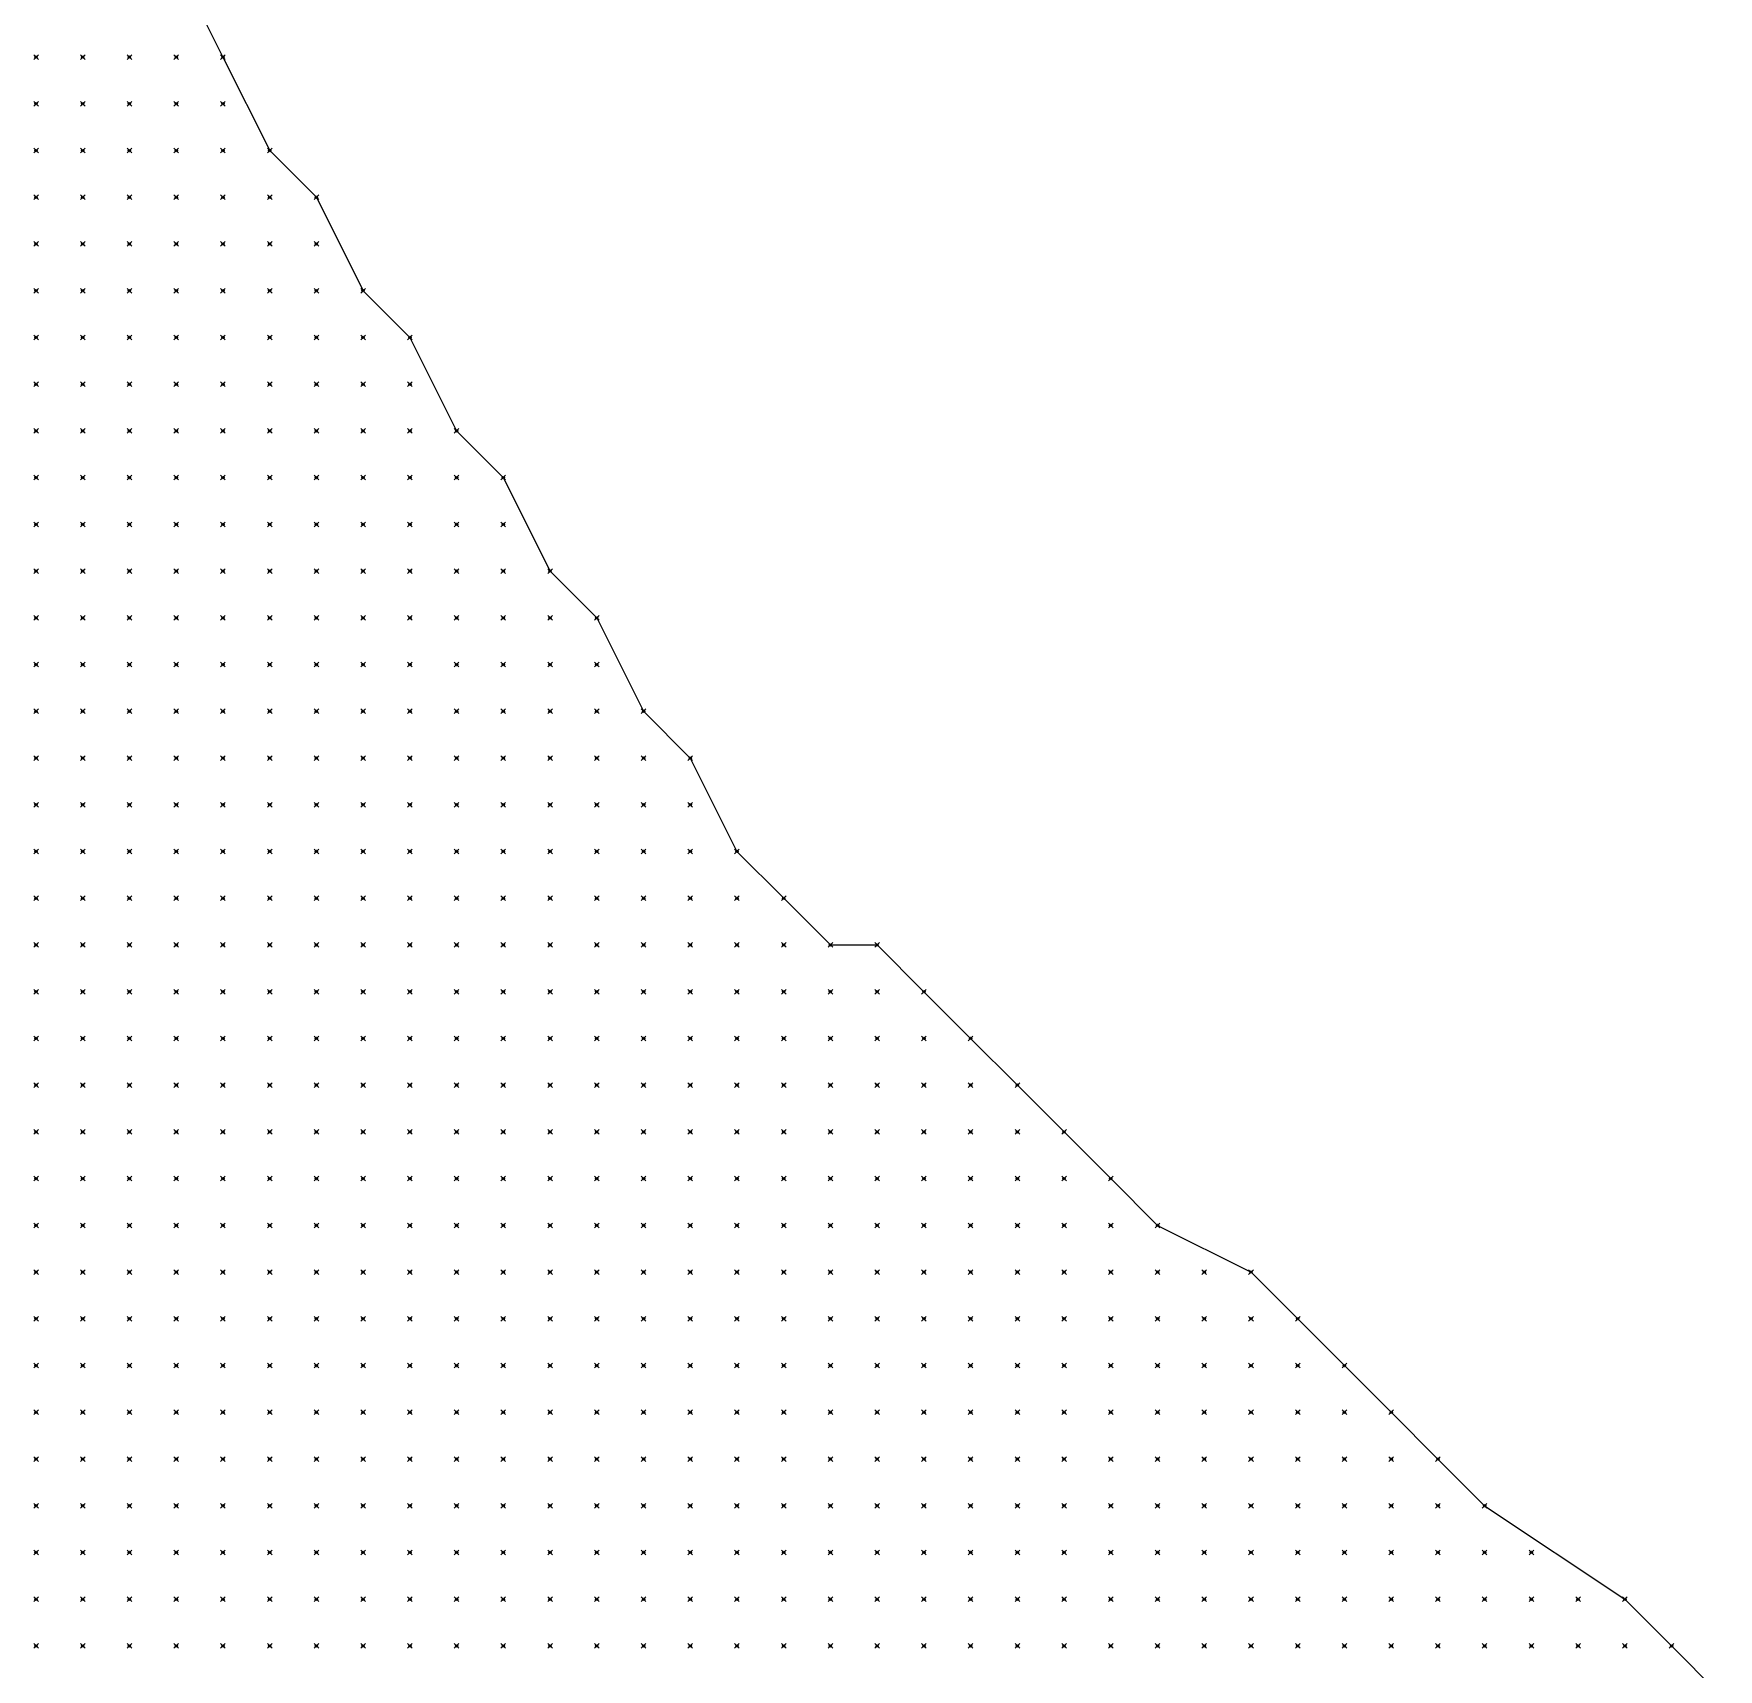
# Model space of a CAD drawing. Header units: metres. Extents: x 441556 to 446409, y 432338 to 461058.
# Drawn here: x 443310.2 to 443418.3, y 446877.5 to 446982.5 of the extents above; entities that cross this region are included whole.
import ezdxf

# ---------------------------------------------------------------- set-up
doc = ezdxf.new("R2010")
doc.units = ezdxf.units.M
doc.header["$MEASUREMENT"] = 0
doc.header["$PDMODE"] = 35
doc.header["$PDSIZE"] = 0.15
doc.layers.add('DTM-INT_YP', color=121, linetype='Continuous')
doc.layers.add('DTM-NOK-RevN_POINTS', color=91, linetype='Continuous')

msp = doc.modelspace()

# ---------------------------------------------------------------- linework, layer by layer
at = {"layer": 'DTM-INT_YP'}
msp.add_polyline3d([(443319.325, 446987.019, 347.95), (443322.324, 446981.021, 348.164), (443325.324, 446975.022, 348.17), (443328.323, 446972.023, 348.162), (443331.322, 446966.024, 348.097), (443334.322, 446963.024, 348.14), (443337.321, 446957.026, 348.178), (443340.32, 446954.026, 348.007), (443343.32, 446948.028, 348.261), (443346.319, 446945.028, 348.267), (443349.318, 446939.03, 348.303), (443352.318, 446936.03, 348.286), (443355.317, 446930.032, 348.377), (443358.317, 446927.032, 348.331), (443361.316, 446924.033, 348.327), (443364.315, 446924.033, 348.287), (443367.315, 446921.033, 348.242), (443370.314, 446918.034, 348.21), (443373.313, 446915.035, 348.168), (443376.313, 446912.035, 348.18), (443379.312, 446909.036, 347.983), (443382.311, 446906.037, 348.151), (443388.31, 446903.037, 347.603), (443391.309, 446900.038, 347.53), (443394.309, 446897.039, 347.472), (443397.308, 446894.039, 347.503), (443400.308, 446891.04, 347.52), (443403.307, 446888.04, 347.472), (443412.305, 446882.042, 347.697), (443415.304, 446879.042, 347.733), (443418.304, 446876.043, 347.788)], dxfattribs=at)
at = {"layer": 'DTM-NOK-RevN_POINTS'}
for p in [(443310.327, 446981.021, 349.289), (443313.326, 446981.021, 348.033), (443316.325, 446981.021, 348.171), (443319.325, 446981.021, 348.215), (443322.324, 446981.021, 348.164), (443310.327, 446978.021, 350.283), (443313.326, 446978.021, 348.594), (443316.325, 446978.021, 348.038), (443319.325, 446978.021, 348.357), (443322.324, 446978.021, 348.268), (443310.327, 446975.022, 351.356), (443313.326, 446975.022, 349.626), (443316.325, 446975.022, 348.348), (443319.325, 446975.022, 348.322), (443322.324, 446975.022, 348.241), (443325.324, 446975.022, 348.17), (443310.327, 446972.023, 352.409), (443313.326, 446972.023, 350.817), (443316.325, 446972.023, 349.144), (443319.325, 446972.023, 348.222), (443322.324, 446972.023, 348.291), (443325.324, 446972.023, 348.167), (443328.323, 446972.023, 348.162), (443310.327, 446969.023, 353.831), (443313.326, 446969.023, 351.849), (443316.325, 446969.023, 350.179), (443319.325, 446969.023, 348.466), (443322.324, 446969.023, 348.148), (443325.324, 446969.023, 348.232), (443328.323, 446969.023, 348.122), (443310.327, 446966.024, 355.259), (443313.326, 446966.024, 353.17), (443316.325, 446966.024, 351.111), (443319.325, 446966.024, 349.455), (443322.324, 446966.024, 348.14), (443325.324, 446966.024, 348.18), (443328.323, 446966.024, 348.26), (443331.322, 446966.024, 348.097), (443310.327, 446963.024, 356.673), (443313.326, 446963.024, 354.646), (443316.325, 446963.024, 352.268), (443319.325, 446963.024, 350.569), (443322.324, 446963.024, 349.054), (443325.324, 446963.024, 348.113), (443328.323, 446963.024, 348.335), (443331.322, 446963.024, 348.238), (443334.322, 446963.024, 348.14), (443310.327, 446960.025, 358.555), (443313.326, 446960.025, 356.159), (443316.325, 446960.025, 353.671), (443319.325, 446960.025, 351.739), (443322.324, 446960.025, 350.15), (443325.324, 446960.025, 348.598), (443328.323, 446960.025, 348.023), (443331.322, 446960.025, 348.293), (443334.322, 446960.025, 348.018), (443310.327, 446957.026, 359.842), (443313.326, 446957.026, 357.495), (443316.325, 446957.026, 355.138), (443319.325, 446957.026, 352.913), (443322.324, 446957.026, 351.034), (443325.324, 446957.026, 349.431), (443328.323, 446957.026, 348.284), (443331.322, 446957.026, 348.135), (443334.322, 446957.026, 348.272), (443337.321, 446957.026, 348.178), (443310.327, 446954.026, 361.375), (443313.326, 446954.026, 359), (443316.325, 446954.026, 356.723), (443319.325, 446954.026, 354.12), (443322.324, 446954.026, 351.995), (443325.324, 446954.026, 350.389), (443328.323, 446954.026, 348.962), (443331.322, 446954.026, 348.183), (443334.322, 446954.026, 348.369), (443337.321, 446954.026, 348.241), (443340.32, 446954.026, 348.007), (443310.327, 446951.027, 363.122), (443313.326, 446951.027, 361.101), (443316.325, 446951.027, 358.413), (443319.325, 446951.027, 355.804), (443322.324, 446951.027, 353.43), (443325.324, 446951.027, 351.505), (443328.323, 446951.027, 350.164), (443331.322, 446951.027, 348.796), (443334.322, 446951.027, 347.969), (443337.321, 446951.027, 348.303), (443340.32, 446951.027, 348.252), (443310.327, 446948.028, 364.867), (443313.326, 446948.028, 362.803), (443316.325, 446948.028, 360.025), (443319.325, 446948.028, 357.494), (443322.324, 446948.028, 354.979), (443325.324, 446948.028, 352.686), (443328.323, 446948.028, 351.019), (443331.322, 446948.028, 349.59), (443334.322, 446948.028, 348.32), (443337.321, 446948.028, 348.184), (443340.32, 446948.028, 348.361), (443343.32, 446948.028, 348.261), (443310.327, 446945.028, 365.979), (443313.326, 446945.028, 364.367), (443316.325, 446945.028, 361.793), (443319.325, 446945.028, 359.466), (443322.324, 446945.028, 356.654), (443325.324, 446945.028, 354.003), (443328.323, 446945.028, 352.257), (443331.322, 446945.028, 350.93), (443334.322, 446945.028, 349.355), (443337.321, 446945.028, 348.249), (443340.32, 446945.028, 348.345), (443343.32, 446945.028, 348.377), (443346.319, 446945.028, 348.267), (443310.327, 446942.029, 366.773), (443313.326, 446942.029, 366.1), (443316.325, 446942.029, 363.63), (443319.325, 446942.029, 361.242), (443322.324, 446942.029, 357.942), (443325.324, 446942.029, 355.52), (443328.323, 446942.029, 353.688), (443331.322, 446942.029, 351.975), (443334.322, 446942.029, 350.492), (443337.321, 446942.029, 349.11), (443340.32, 446942.029, 348.279), (443343.32, 446942.029, 348.429), (443346.319, 446942.029, 348.375), (443310.327, 446939.03, 367.174), (443313.326, 446939.03, 366.908), (443316.325, 446939.03, 365.257), (443319.325, 446939.03, 362.454), (443322.324, 446939.03, 359.912), (443325.324, 446939.03, 357.175), (443328.323, 446939.03, 355.193), (443331.322, 446939.03, 353.179), (443334.322, 446939.03, 351.406), (443337.321, 446939.03, 350.113), (443340.32, 446939.03, 348.588), (443343.32, 446939.03, 348.199), (443346.319, 446939.03, 348.375), (443349.318, 446939.03, 348.303), (443310.327, 446936.03, 367.737), (443313.326, 446936.03, 367.432), (443316.325, 446936.03, 366.486), (443319.325, 446936.03, 364.131), (443322.324, 446936.03, 361.479), (443325.324, 446936.03, 358.966), (443328.323, 446936.03, 356.813), (443331.322, 446936.03, 354.66), (443334.322, 446936.03, 352.77), (443337.321, 446936.03, 351.17), (443340.32, 446936.03, 349.831), (443343.32, 446936.03, 348.439), (443346.319, 446936.03, 348.141), (443349.318, 446936.03, 348.431), (443352.318, 446936.03, 348.286), (443310.327, 446933.031, 368.49), (443313.326, 446933.031, 368.034), (443316.325, 446933.031, 367.467), (443319.325, 446933.031, 365.884), (443322.324, 446933.031, 363.066), (443325.324, 446933.031, 360.841), (443328.323, 446933.031, 358.322), (443331.322, 446933.031, 356.113), (443334.322, 446933.031, 354.094), (443337.321, 446933.031, 352.234), (443340.32, 446933.031, 351.057), (443343.32, 446933.031, 349.535), (443346.319, 446933.031, 348.249), (443349.318, 446933.031, 348.267), (443352.318, 446933.031, 348.377), (443310.327, 446930.032, 369.08), (443313.326, 446930.032, 368.533), (443316.325, 446930.032, 368.042), (443319.325, 446930.032, 367.302), (443322.324, 446930.032, 365.105), (443325.324, 446930.032, 362.806), (443328.323, 446930.032, 360.109), (443331.322, 446930.032, 357.809), (443334.322, 446930.032, 355.764), (443337.321, 446930.032, 353.961), (443340.32, 446930.032, 352.187), (443343.32, 446930.032, 350.492), (443346.319, 446930.032, 349.384), (443349.318, 446930.032, 348.282), (443352.318, 446930.032, 348.288), (443355.317, 446930.032, 348.377), (443310.327, 446927.032, 369.524), (443313.326, 446927.032, 369.087), (443316.325, 446927.032, 368.64), (443319.325, 446927.032, 368.165), (443322.324, 446927.032, 366.973), (443325.324, 446927.032, 364.076), (443328.323, 446927.032, 361.707), (443331.322, 446927.032, 359.102), (443334.322, 446927.032, 357.02), (443337.321, 446927.032, 355.272), (443340.32, 446927.032, 353.291), (443343.32, 446927.032, 351.938), (443346.319, 446927.032, 350.786), (443349.318, 446927.032, 348.925), (443352.318, 446927.032, 348.189), (443355.317, 446927.032, 348.376), (443358.317, 446927.032, 348.331), (443310.327, 446924.033, 370.012), (443313.326, 446924.033, 369.725), (443316.325, 446924.033, 369.296), (443319.325, 446924.033, 368.808), (443322.324, 446924.033, 368.153), (443325.324, 446924.033, 366.015), (443328.323, 446924.033, 363.672), (443331.322, 446924.033, 361.061), (443334.322, 446924.033, 358.865), (443337.321, 446924.033, 356.796), (443340.32, 446924.033, 355.121), (443343.32, 446924.033, 353.682), (443346.319, 446924.033, 352.279), (443349.318, 446924.033, 350.219), (443352.318, 446924.033, 348.824), (443355.317, 446924.033, 348.079), (443358.317, 446924.033, 348.318), (443361.316, 446924.033, 348.327), (443364.315, 446924.033, 348.287), (443310.327, 446921.033, 370.457), (443313.326, 446921.033, 370.39), (443316.325, 446921.033, 370.021), (443319.325, 446921.033, 369.483), (443322.324, 446921.033, 368.96), (443325.324, 446921.033, 367.813), (443328.323, 446921.033, 365.323), (443331.322, 446921.033, 362.924), (443334.322, 446921.033, 361.037), (443337.321, 446921.033, 358.514), (443340.32, 446921.033, 356.708), (443343.32, 446921.033, 354.977), (443346.319, 446921.033, 353.252), (443349.318, 446921.033, 351.66), (443352.318, 446921.033, 349.952), (443355.317, 446921.033, 348.672), (443358.317, 446921.033, 348.09), (443361.316, 446921.033, 348.469), (443364.315, 446921.033, 348.351), (443367.315, 446921.033, 348.242), (443310.327, 446918.034, 370.938), (443313.326, 446918.034, 370.925), (443316.325, 446918.034, 370.744), (443319.325, 446918.034, 370.246), (443322.324, 446918.034, 369.7), (443325.324, 446918.034, 369.009), (443328.323, 446918.034, 366.865), (443331.322, 446918.034, 364.8), (443334.322, 446918.034, 362.035), (443337.321, 446918.034, 359.798), (443340.32, 446918.034, 358.299), (443343.32, 446918.034, 356.564), (443346.319, 446918.034, 354.957), (443349.318, 446918.034, 352.983), (443352.318, 446918.034, 351.392), (443355.317, 446918.034, 349.939), (443358.317, 446918.034, 348.553), (443361.316, 446918.034, 348.117), (443364.315, 446918.034, 348.342), (443367.315, 446918.034, 348.362), (443370.314, 446918.034, 348.21), (443310.327, 446915.035, 371.32), (443313.326, 446915.035, 371.449), (443316.325, 446915.035, 371.187), (443319.325, 446915.035, 370.756), (443322.324, 446915.035, 370.306), (443325.324, 446915.035, 369.908), (443328.323, 446915.035, 368.949), (443331.322, 446915.035, 366.5), (443334.322, 446915.035, 363.873), (443337.321, 446915.035, 361.35), (443340.32, 446915.035, 359.591), (443343.32, 446915.035, 358.374), (443346.319, 446915.035, 356.397), (443349.318, 446915.035, 354.275), (443352.318, 446915.035, 352.985), (443355.317, 446915.035, 351.493), (443358.317, 446915.035, 349.657), (443361.316, 446915.035, 348.261), (443364.315, 446915.035, 348.07), (443367.315, 446915.035, 348.329), (443370.314, 446915.035, 348.291), (443373.313, 446915.035, 348.168), (443310.327, 446912.035, 371.5), (443313.326, 446912.035, 371.629), (443316.325, 446912.035, 371.698), (443319.325, 446912.035, 371.381), (443322.324, 446912.035, 370.936), (443325.324, 446912.035, 370.518), (443328.323, 446912.035, 369.972), (443331.322, 446912.035, 368.494), (443334.322, 446912.035, 365.985), (443337.321, 446912.035, 363.997), (443340.32, 446912.035, 361.911), (443343.32, 446912.035, 359.799), (443346.319, 446912.035, 357.725), (443349.318, 446912.035, 355.823), (443352.318, 446912.035, 354.234), (443355.317, 446912.035, 352.63), (443358.317, 446912.035, 351.085), (443361.316, 446912.035, 349.38), (443364.315, 446912.035, 348.301), (443367.315, 446912.035, 348.274), (443370.314, 446912.035, 348.349), (443373.313, 446912.035, 348.23), (443376.313, 446912.035, 348.18), (443310.327, 446909.036, 372.321), (443313.326, 446909.036, 371.892), (443316.325, 446909.036, 371.663), (443319.325, 446909.036, 371.512), (443322.324, 446909.036, 371.206), (443325.324, 446909.036, 370.829), (443328.323, 446909.036, 370.386), (443331.322, 446909.036, 369.682), (443334.322, 446909.036, 368.173), (443337.321, 446909.036, 365.887), (443340.32, 446909.036, 363.806), (443343.32, 446909.036, 361.239), (443346.319, 446909.036, 359.066), (443349.318, 446909.036, 357.554), (443352.318, 446909.036, 355.656), (443355.317, 446909.036, 353.874), (443358.317, 446909.036, 352.337), (443361.316, 446909.036, 350.699), (443364.315, 446909.036, 349.326), (443367.315, 446909.036, 348.063), (443370.314, 446909.036, 348.164), (443373.313, 446909.036, 348.399), (443376.313, 446909.036, 348.241), (443379.312, 446909.036, 347.983), (443310.327, 446906.037, 373.235), (443313.326, 446906.037, 372.986), (443316.325, 446906.037, 372.001), (443319.325, 446906.037, 371.751), (443322.324, 446906.037, 371.547), (443325.324, 446906.037, 371.124), (443328.323, 446906.037, 370.555), (443331.322, 446906.037, 370.154), (443334.322, 446906.037, 369.815), (443337.321, 446906.037, 367.941), (443340.32, 446906.037, 365.339), (443343.32, 446906.037, 362.699), (443346.319, 446906.037, 360.95), (443349.318, 446906.037, 359.51), (443352.318, 446906.037, 357.477), (443355.317, 446906.037, 355.5), (443358.317, 446906.037, 353.841), (443361.316, 446906.037, 352.111), (443364.315, 446906.037, 350.661), (443367.315, 446906.037, 349.179), (443370.314, 446906.037, 348.264), (443373.313, 446906.037, 348.15), (443376.313, 446906.037, 348.302), (443379.312, 446906.037, 348.209), (443382.311, 446906.037, 348.151), (443310.327, 446903.037, 373.895), (443313.326, 446903.037, 373.657), (443316.325, 446903.037, 373.082), (443319.325, 446903.037, 372.148), (443322.324, 446903.037, 371.673), (443325.324, 446903.037, 371.645), (443328.323, 446903.037, 371.26), (443331.322, 446903.037, 370.803), (443334.322, 446903.037, 370.231), (443337.321, 446903.037, 368.84), (443340.32, 446903.037, 367.012), (443343.32, 446903.037, 365.227), (443346.319, 446903.037, 362.846), (443349.318, 446903.037, 361.051), (443352.318, 446903.037, 358.97), (443355.317, 446903.037, 357.02), (443358.317, 446903.037, 355.553), (443361.316, 446903.037, 353.843), (443364.315, 446903.037, 352.327), (443367.315, 446903.037, 350.87), (443370.314, 446903.037, 349.161), (443373.313, 446903.037, 348.136), (443376.313, 446903.037, 348.148), (443379.312, 446903.037, 348.339), (443382.311, 446903.037, 348.234), (443385.311, 446903.037, 348.096), (443388.31, 446903.037, 347.603), (443310.327, 446900.038, 374.338), (443313.326, 446900.038, 373.961), (443316.325, 446900.038, 373.318), (443319.325, 446900.038, 372.618), (443322.324, 446900.038, 372.077), (443325.324, 446900.038, 371.357), (443328.323, 446900.038, 371.289), (443331.322, 446900.038, 371.112), (443334.322, 446900.038, 370.703), (443337.321, 446900.038, 370.223), (443340.32, 446900.038, 369.13), (443343.32, 446900.038, 367.106), (443346.319, 446900.038, 364.849), (443349.318, 446900.038, 362.566), (443352.318, 446900.038, 360.569), (443355.317, 446900.038, 358.891), (443358.317, 446900.038, 357.014), (443361.316, 446900.038, 355.368), (443364.315, 446900.038, 353.672), (443367.315, 446900.038, 351.897), (443370.314, 446900.038, 350.572), (443373.313, 446900.038, 348.905), (443376.313, 446900.038, 347.989), (443379.312, 446900.038, 348.219), (443382.311, 446900.038, 348.319), (443385.311, 446900.038, 348.224), (443388.31, 446900.038, 348.04), (443391.309, 446900.038, 347.53), (443310.327, 446897.039, 374.752), (443313.326, 446897.039, 374.157), (443316.325, 446897.039, 373.597), (443319.325, 446897.039, 373.395), (443322.324, 446897.039, 373.027), (443325.324, 446897.039, 372.068), (443328.323, 446897.039, 371.441), (443331.322, 446897.039, 371.36), (443334.322, 446897.039, 371.093), (443337.321, 446897.039, 370.602), (443340.32, 446897.039, 370.026), (443343.32, 446897.039, 368.837), (443346.319, 446897.039, 366.486), (443349.318, 446897.039, 364.159), (443352.318, 446897.039, 362.23), (443355.317, 446897.039, 360.291), (443358.317, 446897.039, 358.709), (443361.316, 446897.039, 357.131), (443364.315, 446897.039, 355.312), (443367.315, 446897.039, 353.184), (443370.314, 446897.039, 351.658), (443373.313, 446897.039, 350.423), (443376.313, 446897.039, 349.158), (443379.312, 446897.039, 348.121), (443382.311, 446897.039, 348.182), (443385.311, 446897.039, 348.176), (443388.31, 446897.039, 348.081), (443391.309, 446897.039, 347.894), (443394.309, 446897.039, 347.472), (443310.327, 446894.039, 374.917), (443313.326, 446894.039, 374.665), (443316.325, 446894.039, 374.477), (443319.325, 446894.039, 374.045), (443322.324, 446894.039, 373.478), (443325.324, 446894.039, 372.79), (443328.323, 446894.039, 372.229), (443331.322, 446894.039, 371.577), (443334.322, 446894.039, 371.118), (443337.321, 446894.039, 371.01), (443340.32, 446894.039, 370.553), (443343.32, 446894.039, 369.897), (443346.319, 446894.039, 368.525), (443349.318, 446894.039, 365.596), (443352.318, 446894.039, 363.614), (443355.317, 446894.039, 361.669), (443358.317, 446894.039, 360.113), (443361.316, 446894.039, 358.703), (443364.315, 446894.039, 356.507), (443367.315, 446894.039, 354.597), (443370.314, 446894.039, 353.201), (443373.313, 446894.039, 351.799), (443376.313, 446894.039, 350.655), (443379.312, 446894.039, 348.912), (443382.311, 446894.039, 348.046), (443385.311, 446894.039, 348.208), (443388.31, 446894.039, 348.221), (443391.309, 446894.039, 348.155), (443394.309, 446894.039, 347.953), (443397.308, 446894.039, 347.503), (443310.327, 446891.04, 375.293), (443313.326, 446891.04, 375.223), (443316.325, 446891.04, 374.933), (443319.325, 446891.04, 374.391), (443322.324, 446891.04, 373.854), (443325.324, 446891.04, 373.303), (443328.323, 446891.04, 372.858), (443331.322, 446891.04, 372.2), (443334.322, 446891.04, 371.562), (443337.321, 446891.04, 371.018), (443340.32, 446891.04, 370.489), (443343.32, 446891.04, 370.161), (443346.319, 446891.04, 369.309), (443349.318, 446891.04, 367.466), (443352.318, 446891.04, 365.462), (443355.317, 446891.04, 363.702), (443358.317, 446891.04, 361.741), (443361.316, 446891.04, 359.781), (443364.315, 446891.04, 357.886), (443367.315, 446891.04, 356.306), (443370.314, 446891.04, 354.871), (443373.313, 446891.04, 353.062), (443376.313, 446891.04, 351.613), (443379.312, 446891.04, 350.428), (443382.311, 446891.04, 348.883), (443385.311, 446891.04, 347.929), (443388.31, 446891.04, 348.122), (443391.309, 446891.04, 348.142), (443394.309, 446891.04, 348.125), (443397.308, 446891.04, 347.851), (443400.308, 446891.04, 347.52), (443310.327, 446888.04, 376.088), (443313.326, 446888.04, 375.637), (443316.325, 446888.04, 375.276), (443319.325, 446888.04, 374.729), (443322.324, 446888.04, 374.327), (443325.324, 446888.04, 373.854), (443328.323, 446888.04, 373.417), (443331.322, 446888.04, 372.846), (443334.322, 446888.04, 372.26), (443337.321, 446888.04, 371.595), (443340.32, 446888.04, 370.662), (443343.32, 446888.04, 369.644), (443346.319, 446888.04, 369.199), (443349.318, 446888.04, 368.854), (443352.318, 446888.04, 367.527), (443355.317, 446888.04, 365.621), (443358.317, 446888.04, 363.425), (443361.316, 446888.04, 361.621), (443364.315, 446888.04, 359.817), (443367.315, 446888.04, 358.265), (443370.314, 446888.04, 356.562), (443373.313, 446888.04, 354.269), (443376.313, 446888.04, 352.879), (443379.312, 446888.04, 351.659), (443382.311, 446888.04, 350.323), (443385.311, 446888.04, 348.769), (443388.31, 446888.04, 347.961), (443391.309, 446888.04, 348.3), (443394.309, 446888.04, 348.212), (443397.308, 446888.04, 348.117), (443400.308, 446888.04, 347.819), (443403.307, 446888.04, 347.472), (443310.327, 446885.041, 376.565), (443313.326, 446885.041, 376.186), (443316.325, 446885.041, 375.7), (443319.325, 446885.041, 375.357), (443322.324, 446885.041, 374.853), (443325.324, 446885.041, 374.378), (443328.323, 446885.041, 373.806), (443331.322, 446885.041, 373.251), (443334.322, 446885.041, 372.678), (443337.321, 446885.041, 372.179), (443340.32, 446885.041, 371.62), (443343.32, 446885.041, 370.472), (443346.319, 446885.041, 369.293), (443349.318, 446885.041, 368.868), (443352.318, 446885.041, 368.93), (443355.317, 446885.041, 367.76), (443358.317, 446885.041, 365.77), (443361.316, 446885.041, 363.964), (443364.315, 446885.041, 362.088), (443367.315, 446885.041, 360.024), (443370.314, 446885.041, 357.958), (443373.313, 446885.041, 356.323), (443376.313, 446885.041, 354.861), (443379.312, 446885.041, 353), (443382.311, 446885.041, 351.577), (443385.311, 446885.041, 350.153), (443388.31, 446885.041, 348.612), (443391.309, 446885.041, 347.97), (443394.309, 446885.041, 348.26), (443397.308, 446885.041, 348.122), (443400.308, 446885.041, 348.142), (443403.307, 446885.041, 347.721), (443406.306, 446885.041, 347.5), (443310.327, 446882.042, 376.96), (443313.326, 446882.042, 376.421), (443316.325, 446882.042, 376.008), (443319.325, 446882.042, 375.764), (443322.324, 446882.042, 375.547), (443325.324, 446882.042, 374.909), (443328.323, 446882.042, 374.116), (443331.322, 446882.042, 373.5), (443334.322, 446882.042, 372.944), (443337.321, 446882.042, 372.345), (443340.32, 446882.042, 371.888), (443343.32, 446882.042, 371.528), (443346.319, 446882.042, 370.705), (443349.318, 446882.042, 369.385), (443352.318, 446882.042, 369.121), (443355.317, 446882.042, 368.988), (443358.317, 446882.042, 368.165), (443361.316, 446882.042, 366.068), (443364.315, 446882.042, 364.062), (443367.315, 446882.042, 361.496), (443370.314, 446882.042, 359.951), (443373.313, 446882.042, 358.315), (443376.313, 446882.042, 356.687), (443379.312, 446882.042, 354.888), (443382.311, 446882.042, 352.965), (443385.311, 446882.042, 351.353), (443388.31, 446882.042, 350.099), (443391.309, 446882.042, 348.605), (443394.309, 446882.042, 347.968), (443397.308, 446882.042, 348.245), (443400.308, 446882.042, 348.093), (443403.307, 446882.042, 348.135), (443406.306, 446882.042, 347.584), (443409.306, 446882.042, 347.585), (443412.305, 446882.042, 347.697), (443310.327, 446879.042, 377.42), (443313.326, 446879.042, 377.033), (443316.325, 446879.042, 376.347), (443319.325, 446879.042, 375.81), (443322.324, 446879.042, 375.517), (443325.324, 446879.042, 375.315), (443328.323, 446879.042, 374.593), (443331.322, 446879.042, 373.888), (443334.322, 446879.042, 373.238), (443337.321, 446879.042, 372.57), (443340.32, 446879.042, 372.093), (443343.32, 446879.042, 371.699), (443346.319, 446879.042, 371.287), (443349.318, 446879.042, 370.522), (443352.318, 446879.042, 369.728), (443355.317, 446879.042, 369.086), (443358.317, 446879.042, 368.811), (443361.316, 446879.042, 368.276), (443364.315, 446879.042, 365.999), (443367.315, 446879.042, 363.472), (443370.314, 446879.042, 362.071), (443373.313, 446879.042, 360.415), (443376.313, 446879.042, 358.63), (443379.312, 446879.042, 357.076), (443382.311, 446879.042, 354.962), (443385.311, 446879.042, 353.061), (443388.31, 446879.042, 351.526), (443391.309, 446879.042, 350.328), (443394.309, 446879.042, 348.598), (443397.308, 446879.042, 348.118), (443400.308, 446879.042, 348.271), (443403.307, 446879.042, 348.161), (443406.306, 446879.042, 348.173), (443409.306, 446879.042, 347.592), (443412.305, 446879.042, 347.596), (443415.304, 446879.042, 347.733)]:
    msp.add_point(p, dxfattribs=at)

doc.saveas('drawing.dxf')
